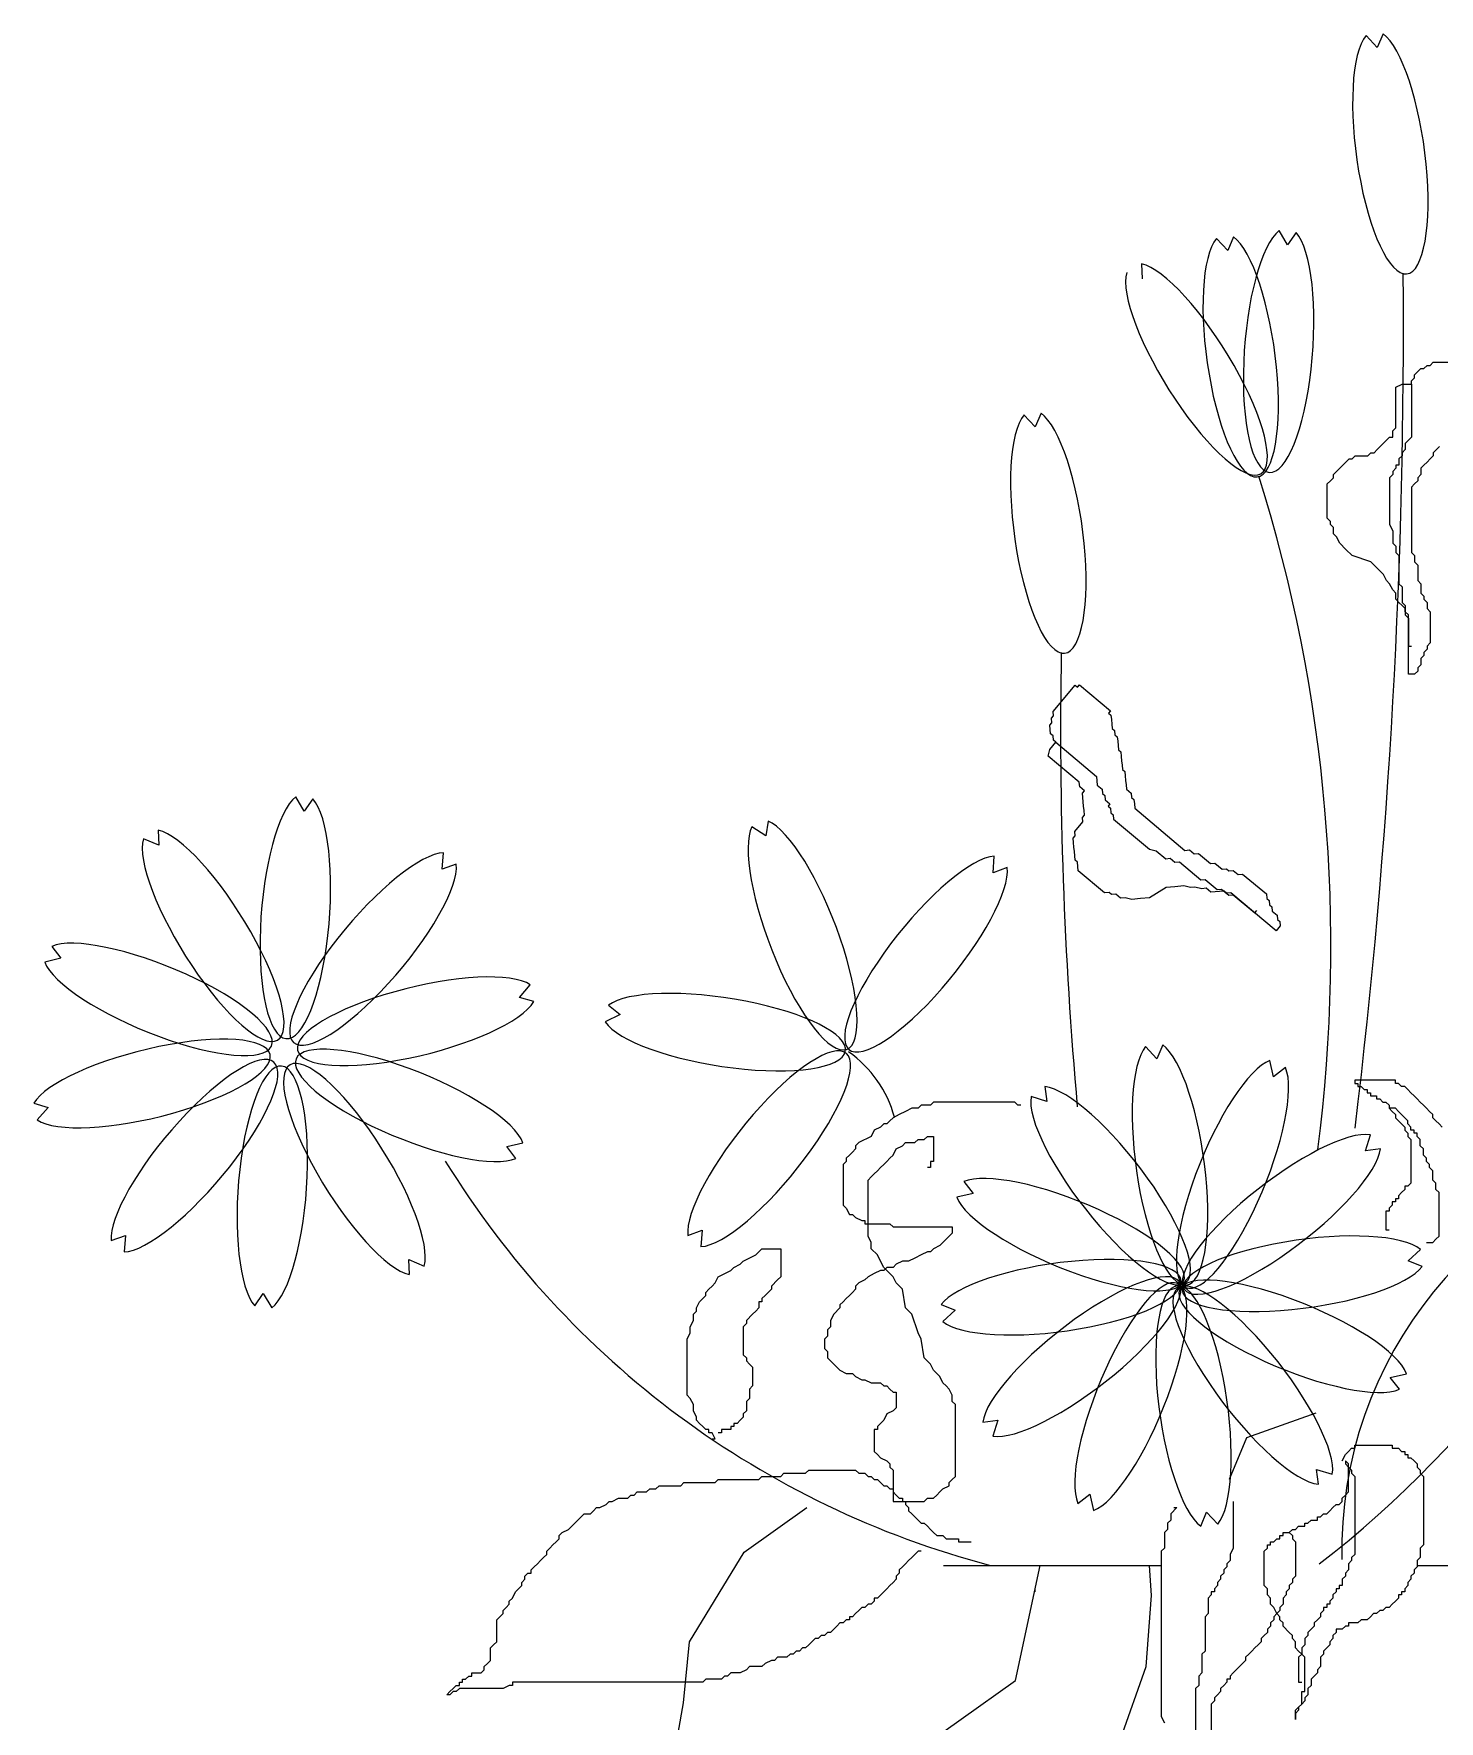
# Model space of a CAD drawing. Header units: millimetres. Extents: x 22565 to 38821, y 15578 to 26720.
# Drawn here: x 30389.3 to 30671.4, y 20104.4 to 20443 of the extents above; entities that cross this region are included whole.
import ezdxf

# ---------------------------------------------------------------- set-up
doc = ezdxf.new("R2010")
doc.units = ezdxf.units.MM

# ---------------------------------------------------------------- blocks, each defined once
blk = doc.blocks.new('A$C55124C77')
for p, q in [((359.62, 699.47), (356.6, 702.72)), ((361.16, 703.19), (359.62, 699.47)), ((335.62, 646.7), (333.34, 650.51)), ((319.57, 645.15), (316.55, 648.4)), ((321.1, 648.87), (319.57, 645.15)), ((337.89, 650.02), (335.62, 646.7)), ((296.53, 641.63), (296.64, 637.6)), ((372.1, 613.62), (372.94, 614.46)), ((372.94, 614.46), (373.77, 614.46)), ((373.77, 614.46), (374.61, 615.29)), ((374.61, 615.29), (383.79, 615.29)), ((368.76, 610.28), (369.6, 611.12)), ((368.76, 609.45), (368.76, 610.28)), ((369.6, 611.95), (370.43, 612.79)), ((369.6, 611.12), (369.6, 611.95)), ((370.43, 612.79), (371.27, 613.62)), ((371.27, 613.62), (372.1, 613.62)), ((364.59, 608.61), (366.26, 609.45)), ((364.59, 597.77), (364.59, 608.61)), ((366.26, 609.45), (368.76, 609.45)), ((368.76, 609.45), (368.76, 595.26)), ((268.07, 597.98), (265.05, 601.23)), ((269.61, 601.7), (268.07, 597.98)), ((363.75, 596.93), (364.59, 597.77)), ((363.75, 595.26), (363.75, 596.93)), ((358.74, 591.09), (359.58, 591.92)), ((359.58, 591.92), (360.41, 592.76)), ((360.41, 592.76), (362.08, 594.43)), ((362.08, 594.43), (362.92, 595.26)), ((362.92, 595.26), (363.75, 595.26)), ((367.09, 591.92), (366.26, 591.09)), ((367.93, 594.43), (367.09, 593.59)), ((367.09, 593.59), (367.09, 591.92)), ((368.76, 595.26), (367.93, 594.43)), ((375.44, 591.92), (374.61, 591.09)), ((376.28, 592.76), (375.44, 591.92)), ((349.56, 586.92), (350.39, 587.75)), ((350.39, 587.75), (351.23, 588.59)), ((351.23, 588.59), (352.06, 589.42)), ((352.06, 589.42), (352.9, 589.42)), ((352.9, 589.42), (353.73, 590.26)), ((353.73, 590.26), (357.07, 590.26)), ((357.07, 590.26), (357.91, 591.09)), ((357.91, 591.09), (358.74, 591.09)), ((364.59, 587.75), (364.59, 586.92)), ((365.42, 587.75), (364.59, 587.75)), ((366.26, 590.26), (365.42, 589.42)), ((365.42, 589.42), (365.42, 587.75)), ((366.26, 591.09), (366.26, 590.26)), ((372.1, 587.75), (371.27, 586.92)), ((372.94, 588.59), (372.1, 587.75)), ((373.77, 589.42), (372.94, 588.59)), ((374.61, 590.26), (373.77, 589.42)), ((374.61, 591.09), (374.61, 590.26)), ((346.21, 582.75), (347.05, 583.58)), ((346.21, 573.57), (346.21, 582.75)), ((347.05, 583.58), (347.88, 584.41)), ((347.88, 585.25), (348.72, 586.08)), ((347.88, 584.41), (347.88, 585.25)), ((348.72, 586.08), (349.56, 586.92)), ((363.75, 585.25), (362.92, 584.41)), ((362.92, 584.41), (362.92, 571.9)), ((364.59, 586.92), (363.75, 586.08)), ((363.75, 586.08), (363.75, 585.25)), ((369.6, 582.75), (368.76, 581.91)), ((370.43, 583.58), (369.6, 582.75)), ((371.27, 585.25), (370.43, 584.41)), ((370.43, 584.41), (370.43, 583.58)), ((371.27, 586.92), (371.27, 585.25)), ((368.76, 581.91), (368.76, 564.39)), ((347.05, 572.73), (346.21, 573.57)), ((347.05, 571.9), (347.05, 572.73)), ((347.88, 571.06), (347.05, 571.9)), ((347.88, 569.39), (347.88, 571.06)), ((348.72, 568.56), (347.88, 569.39)), ((362.92, 571.9), (363.75, 570.23)), ((363.75, 570.23), (363.75, 566.89)), ((349.56, 566.89), (348.72, 568.56)), ((351.23, 565.22), (349.56, 566.89)), ((352.9, 563.55), (351.23, 565.22)), ((363.75, 566.89), (364.59, 566.06)), ((364.59, 566.06), (364.59, 564.39)), ((364.59, 564.39), (365.42, 563.55)), ((368.76, 564.39), (369.6, 563.55)), ((357.91, 561.88), (352.9, 563.55)), ((359.58, 560.21), (357.91, 561.88)), ((361.25, 558.54), (359.58, 560.21)), ((365.42, 563.55), (365.42, 556.04)), ((369.6, 563.55), (369.6, 561.88)), ((369.6, 561.88), (370.43, 561.05)), ((370.43, 561.05), (370.43, 556.88)), ((362.08, 556.88), (361.25, 558.54)), ((362.92, 556.04), (362.08, 556.88)), ((363.75, 554.37), (362.92, 556.04)), ((365.42, 556.04), (366.26, 555.21)), ((370.43, 556.88), (371.27, 556.04)), ((371.27, 556.04), (371.27, 553.54)), ((364.59, 553.54), (363.75, 554.37)), ((364.59, 551.87), (364.59, 553.54)), ((365.42, 551.03), (364.59, 551.87)), ((366.26, 550.2), (365.42, 551.03)), ((366.26, 555.21), (366.26, 551.03)), ((366.26, 551.03), (367.09, 550.2)), ((371.27, 553.54), (372.1, 552.7)), ((372.1, 552.7), (372.1, 551.87)), ((372.1, 551.87), (372.94, 551.03)), ((372.94, 551.03), (372.94, 549.37)), ((367.09, 549.37), (366.26, 550.2)), ((367.09, 550.2), (367.09, 547.7)), ((367.09, 548.53), (367.09, 549.37)), ((367.93, 547.7), (367.09, 548.53)), ((367.09, 547.7), (367.93, 546.86)), ((367.93, 531.84), (367.93, 547.7)), ((367.93, 546.86), (367.93, 539.35)), ((372.94, 549.37), (373.77, 548.53)), ((373.77, 548.53), (373.77, 540.19)), ((367.93, 539.35), (368.76, 539.35)), ((372.94, 538.52), (372.1, 537.68)), ((372.1, 537.68), (372.1, 536.85)), ((373.77, 540.19), (372.94, 539.35)), ((372.94, 539.35), (372.94, 538.52)), ((371.27, 534.34), (370.43, 533.51)), ((370.43, 533.51), (370.43, 532.68)), ((372.1, 536.85), (371.27, 536.01)), ((371.27, 536.01), (371.27, 534.34)), ((272.84, 521.85), (278.73, 528.89)), ((278.73, 528.89), (279.37, 528.36)), ((279.37, 528.36), (279.91, 529)), ((279.91, 529), (288.23, 522.04)), ((369.6, 531.84), (367.93, 531.84)), ((370.43, 532.68), (369.6, 531.84)), ((272.41, 520.03), (272.94, 520.67)), ((272.51, 518.85), (272.41, 520.03)), ((272.94, 520.67), (272.84, 521.85)), ((288.23, 522.04), (287.69, 521.4)), ((287.69, 521.4), (288.33, 520.86)), ((288.33, 520.86), (288.44, 519.69)), ((288.44, 519.69), (288.54, 518.51)), ((271.98, 518.21), (272.51, 518.85)), ((272.08, 517.04), (271.98, 518.21)), ((272.18, 515.86), (272.08, 517.04)), ((272.82, 515.32), (272.18, 515.86)), ((272.93, 514.15), (272.82, 515.32)), ((288.54, 518.51), (288.65, 517.34)), ((288.65, 517.34), (289.29, 516.8)), ((289.29, 516.8), (289.39, 515.62)), ((289.39, 515.62), (290.03, 515.09)), ((290.03, 515.09), (290.14, 513.91)), ((271.53, 509.87), (271.96, 511.69)), ((271.96, 511.69), (273.57, 513.61)), ((273.57, 513.61), (272.93, 514.15)), ((273.57, 513.61), (284.45, 504.51)), ((290.14, 513.91), (290.24, 512.74)), ((290.24, 512.74), (290.35, 511.56)), ((290.35, 511.56), (290.99, 511.03)), ((290.99, 511.03), (291.09, 509.85)), ((279.85, 502.92), (271.53, 509.87)), ((291.09, 509.85), (291.19, 508.67)), ((291.19, 508.67), (291.3, 507.5)), ((291.3, 507.5), (291.4, 506.32)), ((291.4, 506.32), (292.04, 505.79)), ((292.04, 505.79), (292.15, 504.61)), ((279.96, 501.74), (279.85, 502.92)), ((281.24, 500.67), (279.96, 501.74)), ((284.45, 504.51), (284.56, 503.34)), ((284.56, 503.34), (284.66, 502.16)), ((284.66, 502.16), (285.94, 501.09)), ((292.15, 504.61), (292.25, 503.44)), ((292.25, 503.44), (292.36, 502.26)), ((292.36, 502.26), (292.46, 501.08)), ((72.42, 495.18), (70.14, 498.99)), ((74.7, 498.5), (72.42, 495.18)), ((280.7, 500.03), (281.24, 500.67)), ((280.81, 498.85), (280.7, 500.03)), ((281.02, 496.5), (280.81, 498.85)), ((285.94, 501.09), (286.05, 499.92)), ((286.05, 499.92), (286.69, 499.38)), ((286.69, 499.38), (286.79, 498.2)), ((286.79, 498.2), (288.07, 497.13)), ((288.07, 497.13), (287.54, 496.49)), ((292.46, 501.08), (293.74, 500.01)), ((293.74, 500.01), (293.85, 498.84)), ((293.85, 498.84), (294.49, 498.3)), ((294.49, 498.3), (294.59, 497.13)), ((294.59, 497.13), (294.7, 495.95)), ((196.56, 492.53), (195.93, 488.55)), ((278.65, 489.77), (280.8, 492.33)), ((280.69, 493.51), (281.23, 494.15)), ((280.8, 492.33), (280.69, 493.51)), ((281.12, 495.33), (281.02, 496.5)), ((281.23, 494.15), (281.12, 495.33)), ((287.54, 496.49), (288.18, 495.96)), ((288.18, 495.96), (288.28, 494.78)), ((288.28, 494.78), (288.92, 494.25)), ((288.92, 494.25), (289.03, 493.07)), ((289.03, 493.07), (298.63, 485.04)), ((294.7, 495.95), (308.14, 484.71)), ((33.44, 486.09), (29.36, 487.83)), ((33.33, 490.11), (33.44, 486.09)), ((195.93, 488.55), (192.23, 491.02)), ((278.22, 487.95), (278.76, 488.59)), ((278.33, 486.78), (278.22, 487.95)), ((278.76, 488.59), (278.65, 489.77)), ((109.3, 479.63), (109.69, 484.05)), ((256.81, 478.71), (257.1, 483.14)), ((278.43, 485.6), (278.33, 486.78)), ((278.54, 484.43), (278.43, 485.6)), ((278.64, 483.25), (278.54, 484.43)), ((278.75, 482.07), (278.64, 483.25)), ((298.63, 485.04), (300.45, 484.61)), ((300.45, 484.61), (303.01, 482.47)), ((308.14, 484.71), (309.32, 484.82)), ((309.32, 484.82), (310.6, 483.74)), ((310.6, 483.74), (311.77, 483.85)), ((311.77, 483.85), (314.98, 481.17)), ((113.09, 480.98), (109.3, 479.63)), ((260.57, 480.14), (256.81, 478.71)), ((279.39, 481.54), (278.75, 482.07)), ((279.49, 480.36), (279.39, 481.54)), ((279.59, 479.19), (279.49, 480.36)), ((286.64, 473.3), (279.59, 479.19)), ((303.01, 482.47), (304.18, 482.58)), ((304.18, 482.58), (305.46, 481.51)), ((305.46, 481.51), (306.64, 481.61)), ((306.64, 481.61), (312.4, 476.79)), ((314.98, 481.17), (316.15, 481.28)), ((316.15, 481.28), (318.07, 479.67)), ((318.07, 479.67), (319.25, 479.78)), ((319.25, 479.78), (319.89, 479.24)), ((319.89, 479.24), (321.06, 479.35)), ((321.06, 479.35), (322.34, 478.28)), ((303.1, 474.77), (298.6, 472)), ((305.45, 474.99), (303.1, 474.77)), ((307.8, 475.2), (305.45, 474.99)), ((309.62, 474.77), (307.8, 475.2)), ((310.79, 474.87), (309.62, 474.77)), ((312.61, 474.44), (310.79, 474.87)), ((312.4, 476.79), (313.58, 476.9)), ((313.79, 474.55), (312.61, 474.44)), ((313.58, 476.9), (316.78, 474.22)), ((315.07, 473.48), (313.79, 474.55)), ((316.78, 474.22), (317.95, 474.33)), ((317.95, 474.33), (319.88, 472.72)), ((322.34, 478.28), (323.52, 478.38)), ((323.52, 478.38), (329.92, 473.03)), ((287.81, 473.4), (286.64, 473.3)), ((288.45, 472.87), (287.81, 473.4)), ((289.63, 472.97), (288.45, 472.87)), ((290.91, 471.9), (289.63, 472.97)), ((292.09, 472.01), (290.91, 471.9)), ((293.9, 471.58), (292.09, 472.01)), ((296.25, 471.79), (293.9, 471.58)), ((298.6, 472), (296.25, 471.79)), ((316.24, 473.58), (315.07, 473.48)), ((317.42, 473.69), (316.24, 473.58)), ((318.59, 473.79), (317.42, 473.69)), ((319.23, 473.26), (318.59, 473.79)), ((320.41, 473.36), (319.23, 473.26)), ((319.88, 472.72), (321.05, 472.83)), ((332.57, 463.19), (320.41, 473.36)), ((321.05, 472.83), (326.81, 468.01)), ((329.92, 473.03), (330.03, 471.86)), ((330.03, 471.86), (330.67, 471.32)), ((330.67, 471.32), (330.77, 470.14)), ((330.77, 470.14), (331.41, 469.61)), ((331.41, 469.61), (331.52, 468.43)), ((326.81, 468.01), (327.35, 468.65)), ((331.52, 468.43), (332.8, 467.36)), ((332.8, 467.36), (332.9, 466.19)), ((332.9, 466.19), (333.54, 465.65)), ((333.54, 465.65), (333.65, 464.48)), ((333.65, 464.48), (332.57, 463.19)), ((4.8, 459.01), (7.26, 455.82)), ((7.26, 455.82), (2.93, 454.83)), ((130, 445.37), (132.91, 448.72)), ((133.86, 444.23), (130, 445.37)), ((153.83, 443.29), (156.96, 440.75)), ((156.96, 440.75), (152.98, 438.79)), ((300.64, 428.94), (297.61, 432.19)), ((302.17, 432.66), (300.64, 428.94)), ((331.85, 424.13), (330.86, 428.45)), ((335.04, 426.58), (331.85, 424.13)), ((270.67, 421.49), (271.2, 417.5)), ((353.59, 423.2), (353.59, 422.36)), ((364.45, 423.2), (353.59, 423.2)), ((353.59, 422.36), (354.42, 422.36)), ((354.42, 422.36), (354.42, 421.53)), ((354.42, 421.53), (355.26, 421.53)), ((355.26, 421.53), (356.09, 420.69)), ((356.09, 420.69), (356.93, 420.69)), ((356.93, 420.69), (356.93, 419.86)), ((364.45, 422.36), (364.45, 423.2)), ((365.28, 422.36), (364.45, 422.36)), ((366.12, 421.53), (365.28, 422.36)), ((366.95, 421.53), (366.12, 421.53)), ((367.79, 420.69), (366.95, 421.53)), ((368.62, 419.86), (367.79, 420.69)), ((0, 417.08), (3.86, 415.94)), ((3.86, 415.94), (0.94, 412.59)), ((235.01, 415.69), (233.34, 414.85)), ((236.68, 415.69), (235.01, 415.69)), ((237.51, 416.52), (236.68, 415.69)), ((240.02, 416.52), (237.51, 416.52)), ((240.85, 417.36), (240.02, 416.52)), ((262.56, 417.36), (240.85, 417.36)), ((263.4, 416.52), (262.56, 417.36)), ((264.23, 416.52), (263.4, 416.52)), ((271.2, 417.5), (266.96, 418.81)), ((356.93, 419.86), (357.77, 419.86)), ((357.77, 419.86), (357.77, 419.03)), ((357.77, 419.03), (359.44, 419.03)), ((359.44, 419.03), (359.44, 418.19)), ((359.44, 418.19), (360.27, 418.19)), ((360.27, 418.19), (361.11, 417.36)), ((361.11, 417.36), (361.94, 417.36)), ((361.94, 417.36), (362.78, 416.52)), ((362.78, 416.52), (362.78, 415.69)), ((364.45, 415.69), (362.78, 415.69)), ((362.78, 415.69), (363.61, 414.85)), ((365.28, 414.85), (364.45, 415.69)), ((369.46, 419.03), (368.62, 419.86)), ((370.29, 418.19), (369.46, 419.03)), ((371.13, 417.36), (370.29, 418.19)), ((371.96, 416.52), (371.13, 417.36)), ((372.8, 415.69), (371.96, 416.52)), ((373.63, 414.85), (372.8, 415.69)), ((227.49, 411.51), (226.65, 410.68)), ((228.32, 411.51), (227.49, 411.51)), ((229.16, 412.35), (228.32, 411.51)), ((230, 413.18), (229.16, 412.35)), ((231.67, 414.02), (230, 413.18)), ((233.34, 414.85), (231.67, 414.02)), ((363.61, 414.85), (364.45, 414.02)), ((364.45, 414.02), (364.45, 413.18)), ((364.45, 413.18), (365.28, 412.35)), ((366.95, 413.18), (365.28, 414.85)), ((365.28, 412.35), (366.12, 411.51)), ((366.12, 411.51), (366.95, 410.68)), ((367.79, 412.35), (366.95, 413.18)), ((367.79, 411.51), (367.79, 412.35)), ((368.62, 410.68), (367.79, 411.51)), ((374.47, 414.02), (373.63, 414.85)), ((374.47, 413.18), (374.47, 414.02)), ((375.3, 412.35), (374.47, 413.18)), ((376.14, 411.51), (375.3, 412.35)), ((376.97, 410.68), (376.14, 411.51)), ((126.6, 405.49), (130.93, 406.48)), ((220.81, 406.51), (219.97, 405.67)), ((224.15, 408.18), (220.81, 406.51)), ((224.98, 409.85), (224.15, 408.18)), ((226.65, 410.68), (224.98, 409.85)), ((232.5, 405.67), (233.34, 406.51)), ((233.34, 406.51), (235.84, 406.51)), ((235.84, 406.51), (236.68, 407.34)), ((236.68, 407.34), (238.35, 407.34)), ((238.35, 407.34), (239.18, 408.18)), ((239.18, 408.18), (240.85, 408.18)), ((240.85, 408.18), (240.85, 401.5)), ((356.47, 404.35), (357.78, 408.59)), ((366.95, 410.68), (366.95, 409.85)), ((366.95, 409.85), (367.79, 409.01)), ((367.79, 409.01), (367.79, 408.18)), ((367.79, 408.18), (368.62, 407.34)), ((368.62, 409.85), (368.62, 410.68)), ((369.46, 409.85), (368.62, 409.85)), ((368.62, 407.34), (368.62, 395.66)), ((369.46, 409.01), (369.46, 409.85)), ((370.29, 409.01), (369.46, 409.01)), ((370.29, 408.18), (370.29, 409.01)), ((371.13, 407.34), (370.29, 408.18)), ((371.13, 405.67), (371.13, 407.34)), ((129.06, 402.3), (126.6, 405.49)), ((218.3, 403.17), (217.47, 402.34)), ((217.47, 402.34), (217.47, 401.5)), ((219.14, 404), (218.3, 403.17)), ((219.97, 404.84), (219.14, 404)), ((219.97, 405.67), (219.97, 404.84)), ((228.32, 401.5), (229.16, 402.34)), ((229.16, 402.34), (230, 403.17)), ((230, 403.17), (230.83, 404.84)), ((230.83, 404.84), (232.5, 405.67)), ((360.46, 404.88), (356.47, 404.35)), ((371.96, 404.84), (371.13, 405.67)), ((371.96, 403.17), (371.96, 404.84)), ((372.8, 402.34), (371.96, 403.17)), ((372.8, 401.5), (372.8, 402.34)), ((217.47, 401.5), (216.63, 400.67)), ((216.63, 400.67), (216.63, 389.82)), ((223.31, 396.49), (224.15, 397.33)), ((224.15, 397.33), (224.98, 398.16)), ((224.98, 398.16), (225.82, 399)), ((225.82, 399), (226.65, 399.83)), ((226.65, 399.83), (227.49, 400.67)), ((227.49, 400.67), (228.32, 401.5)), ((240.02, 399.83), (239.18, 399.83)), ((240.02, 401.5), (240.02, 399.83)), ((240.85, 401.5), (240.02, 401.5)), ((373.63, 400.67), (372.8, 401.5)), ((373.63, 399.83), (373.63, 400.67)), ((374.47, 399), (373.63, 399.83)), ((374.47, 396.49), (374.47, 399)), ((223.31, 381.47), (223.31, 396.49)), ((251.42, 392.88), (247.1, 391.89)), ((248.97, 396.07), (251.42, 392.88)), ((366.12, 393.16), (365.28, 392.32)), ((366.95, 393.99), (366.12, 393.16)), ((366.95, 394.82), (366.95, 393.99)), ((367.79, 394.82), (366.95, 394.82)), ((368.62, 395.66), (367.79, 394.82)), ((375.3, 395.66), (374.47, 396.49)), ((375.3, 393.99), (375.3, 395.66)), ((376.14, 393.16), (375.3, 393.99)), ((376.14, 381.47), (376.14, 393.16)), ((216.63, 389.82), (217.47, 388.98)), ((217.47, 388.98), (218.3, 387.31)), ((363.61, 389.82), (362.78, 388.98)), ((362.78, 388.98), (362.78, 388.15)), ((363.61, 390.65), (363.61, 389.82)), ((364.45, 390.65), (363.61, 390.65)), ((364.45, 391.49), (364.45, 390.65)), ((365.28, 391.49), (364.45, 391.49)), ((365.28, 392.32), (365.28, 391.49)), ((218.3, 387.31), (219.14, 387.31)), ((219.14, 387.31), (219.97, 386.48)), ((219.97, 386.48), (221.64, 385.65)), ((221.64, 385.65), (222.48, 385.65)), ((222.48, 385.65), (222.48, 384.81)), ((222.48, 384.81), (229.16, 384.81)), ((229.16, 384.81), (230, 383.98)), ((230, 383.98), (245.86, 383.98)), ((245.86, 383.98), (245.86, 382.31)), ((361.94, 388.15), (361.94, 383.14)), ((362.78, 388.15), (361.94, 388.15)), ((20.76, 380.33), (24.56, 381.68)), ((24.56, 381.68), (24.16, 377.26)), ((175.11, 381.67), (178.87, 383.1)), ((178.87, 383.1), (178.58, 378.67)), ((224.15, 379.8), (223.31, 381.47)), ((224.15, 378.13), (224.15, 379.8)), ((243.36, 379.8), (242.52, 378.97)), ((244.19, 380.64), (243.36, 379.8)), ((245.03, 381.47), (244.19, 380.64)), ((245.86, 382.31), (245.03, 381.47)), ((361.94, 383.14), (362.78, 383.14)), ((372.8, 379.8), (374.47, 379.8)), ((374.47, 379.8), (375.3, 380.64)), ((375.3, 380.64), (376.14, 381.47)), ((100.41, 375.22), (104.5, 373.48)), ((100.53, 371.2), (100.41, 375.22)), ((189.08, 373.96), (189.91, 374.8)), ((189.91, 374.8), (193.25, 376.47)), ((193.25, 376.47), (194.09, 377.3)), ((194.09, 377.3), (194.92, 378.13)), ((194.92, 378.13), (199.93, 378.13)), ((199.93, 378.13), (199.93, 370.62)), ((225.82, 376.47), (224.15, 378.13)), ((226.65, 374.8), (225.82, 376.47)), ((227.49, 373.13), (226.65, 374.8)), ((232.5, 374.8), (230.83, 373.96)), ((234.17, 374.8), (232.5, 374.8)), ((235.84, 375.63), (234.17, 374.8)), ((237.51, 376.47), (235.84, 375.63)), ((239.18, 377.3), (237.51, 376.47)), ((240.02, 377.3), (239.18, 377.3)), ((240.85, 378.13), (240.02, 377.3)), ((242.52, 378.97), (240.85, 378.13)), ((367.91, 374.91), (371.16, 377.94)), ((371.63, 373.38), (367.91, 374.91)), ((182.39, 368.96), (183.23, 370.62)), ((183.23, 370.62), (186.57, 372.29)), ((186.57, 372.29), (187.41, 373.13)), ((187.41, 373.13), (189.08, 373.96)), ((199.93, 370.62), (199.1, 369.79)), ((223.31, 370.62), (222.48, 369.79)), ((224.98, 371.46), (223.31, 370.62)), ((226.65, 372.29), (224.98, 371.46)), ((227.49, 372.29), (226.65, 372.29)), ((228.32, 372.29), (227.49, 373.13)), ((228.32, 373.13), (227.49, 372.29)), ((230, 373.13), (228.32, 373.13)), ((230, 370.62), (228.32, 372.29)), ((230.83, 373.96), (230, 373.13)), ((230.83, 368.96), (230, 370.62)), ((59.16, 362.81), (61.44, 366.13)), ((61.44, 366.13), (63.72, 362.32)), ((179.89, 366.45), (180.72, 367.29)), ((179.89, 365.62), (179.89, 366.45)), ((180.72, 367.29), (181.56, 368.12)), ((181.56, 368.12), (182.39, 368.96)), ((196.59, 366.45), (195.76, 365.62)), ((197.43, 367.29), (196.59, 366.45)), ((199.1, 369.79), (197.43, 368.12)), ((197.43, 368.12), (197.43, 367.29)), ((219.14, 366.45), (218.3, 365.62)), ((219.97, 367.29), (219.14, 366.45)), ((220.81, 368.96), (219.97, 368.12)), ((219.97, 368.12), (219.97, 367.29)), ((222.48, 369.79), (220.81, 368.96)), ((232.5, 367.29), (230.83, 368.96)), ((233.34, 362.28), (232.5, 367.29)), ((176.55, 360.61), (177.38, 361.44)), ((177.38, 362.28), (178.22, 363.95)), ((177.38, 361.44), (177.38, 362.28)), ((178.22, 363.95), (179.05, 364.78)), ((179.05, 364.78), (179.89, 365.62)), ((193.25, 361.44), (192.42, 360.61)), ((194.09, 362.28), (193.25, 361.44)), ((194.09, 363.95), (194.09, 362.28)), ((194.92, 363.95), (194.09, 363.95)), ((195.76, 365.62), (194.92, 364.78)), ((194.92, 364.78), (194.92, 363.95)), ((215.8, 362.28), (214.13, 360.61)), ((216.63, 363.95), (215.8, 363.11)), ((215.8, 363.11), (215.8, 362.28)), ((217.47, 364.78), (216.63, 363.95)), ((218.3, 365.62), (217.47, 364.78)), ((235.01, 360.61), (233.34, 362.28)), ((242.89, 363.2), (246.61, 361.67)), ((246.61, 361.67), (243.36, 358.65)), ((175.71, 357.27), (176.55, 358.94)), ((175.71, 355.6), (175.71, 357.27)), ((176.55, 358.94), (176.55, 360.61)), ((190.75, 358.11), (189.91, 357.27)), ((189.91, 357.27), (189.91, 349.76)), ((192.42, 360.61), (190.75, 358.94)), ((190.75, 358.94), (190.75, 358.11)), ((213.29, 357.27), (212.46, 356.44)), ((214.13, 360.61), (213.29, 358.94)), ((213.29, 358.94), (213.29, 357.27)), ((236.68, 355.6), (235.01, 360.61)), ((174.88, 353.93), (175.71, 355.6)), ((174.88, 338.91), (174.88, 353.93)), ((212.46, 354.77), (211.62, 353.93)), ((211.62, 353.93), (211.62, 351.43)), ((212.46, 356.44), (212.46, 354.77)), ((237.51, 353.93), (236.68, 355.6)), ((238.35, 348.93), (237.51, 353.93)), ((189.91, 349.76), (190.75, 348.93)), ((190.75, 348.93), (190.75, 348.09)), ((190.75, 348.09), (191.58, 347.26)), ((211.62, 351.43), (212.46, 350.6)), ((212.46, 350.6), (212.46, 348.93)), ((212.46, 348.93), (213.29, 348.09)), ((213.29, 348.09), (214.13, 347.26)), ((240.02, 347.26), (238.35, 348.93)), ((191.58, 347.26), (192.42, 346.42)), ((192.42, 346.42), (192.42, 341.42)), ((214.13, 347.26), (214.96, 346.42)), ((214.96, 346.42), (215.8, 345.59)), ((215.8, 345.59), (217.47, 344.75)), ((217.47, 344.75), (219.14, 344.75)), ((219.14, 344.75), (219.97, 343.92)), ((219.97, 343.92), (221.64, 343.09)), ((240.85, 345.59), (240.02, 347.26)), ((242.52, 343.92), (240.85, 345.59)), ((243.36, 342.25), (242.52, 343.92)), ((363.09, 343.7), (367.42, 344.69)), ((365.55, 340.51), (363.09, 343.7)), ((175.71, 338.08), (174.88, 338.91)), ((192.42, 341.42), (191.58, 340.58)), ((191.58, 340.58), (191.58, 338.08)), ((221.64, 343.09), (222.48, 343.09)), ((222.48, 343.09), (224.15, 342.25)), ((224.15, 342.25), (226.65, 342.25)), ((226.65, 342.25), (227.49, 341.42)), ((227.49, 341.42), (228.32, 341.42)), ((228.32, 341.42), (229.16, 340.58)), ((229.16, 340.58), (230, 339.75)), ((230, 339.75), (230.83, 339.75)), ((230.83, 339.75), (230.83, 335.58)), ((244.19, 341.42), (243.36, 342.25)), ((245.03, 340.58), (244.19, 341.42)), ((245.86, 338.91), (245.03, 340.58)), ((245.86, 337.24), (245.86, 338.91)), ((176.55, 336.41), (175.71, 338.08)), ((176.55, 334.74), (176.55, 336.41)), ((177.38, 333.07), (176.55, 334.74)), ((190.75, 334.74), (189.91, 333.91)), ((191.58, 338.08), (190.75, 337.24)), ((190.75, 337.24), (190.75, 334.74)), ((230, 334.74), (228.32, 333.91)), ((230.83, 335.58), (230, 334.74)), ((246.7, 336.41), (245.86, 337.24)), ((246.7, 317.22), (246.7, 336.41)), ((324.72, 327.59), (343.21, 334.25)), ((177.38, 332.24), (177.38, 333.07)), ((178.22, 331.4), (177.38, 332.24)), ((179.05, 330.57), (178.22, 331.4)), ((179.89, 329.73), (179.05, 330.57)), ((180.72, 329.73), (179.89, 329.73)), ((180.72, 328.9), (180.72, 329.73)), ((184.06, 329.73), (184.06, 328.9)), ((186.57, 329.73), (184.06, 329.73)), ((186.57, 330.57), (186.57, 329.73)), ((187.41, 330.57), (186.57, 330.57)), ((187.41, 331.4), (187.41, 330.57)), ((188.24, 331.4), (187.41, 331.4)), ((189.08, 332.24), (188.24, 331.4)), ((189.91, 333.07), (189.08, 332.24)), ((189.91, 333.91), (189.91, 333.07)), ((224.98, 329.73), (224.98, 323.89)), ((225.82, 329.73), (224.98, 329.73)), ((226.65, 331.4), (225.82, 330.57)), ((225.82, 330.57), (225.82, 329.73)), ((227.49, 332.24), (226.65, 331.4)), ((228.32, 333.91), (227.49, 332.24)), ((254.06, 331.7), (258.05, 332.23)), ((258.05, 332.23), (256.74, 327.99)), ((181.56, 328.9), (180.72, 328.9)), ((182.39, 327.23), (181.56, 328.9)), ((181.56, 327.23), (182.39, 327.23)), ((184.06, 328.9), (183.23, 328.9)), ((320.06, 316.47), (324.72, 327.59)), ((353.59, 325.56), (363.61, 325.56)), ((353.59, 324.73), (353.59, 325.56)), ((363.61, 325.56), (363.61, 324.73)), ((224.98, 323.89), (225.82, 323.06)), ((225.82, 323.06), (226.65, 322.22)), ((226.65, 322.22), (228.32, 321.39)), ((228.32, 321.39), (229.16, 320.55)), ((229.16, 320.55), (229.16, 319.72)), ((350.25, 321.39), (351.08, 323.06)), ((351.08, 323.06), (351.92, 323.89)), ((351.08, 321.39), (351.08, 320.55)), ((351.92, 320.55), (351.08, 321.39)), ((351.08, 320.55), (351.92, 319.72)), ((351.92, 323.89), (352.75, 324.73)), ((351.92, 313.04), (351.92, 320.55)), ((352.75, 324.73), (353.59, 324.73)), ((363.61, 324.73), (365.28, 324.73)), ((365.28, 324.73), (366.12, 323.89)), ((366.12, 323.89), (366.95, 323.89)), ((366.95, 323.89), (366.95, 323.06)), ((366.95, 323.06), (367.79, 323.06)), ((367.79, 323.06), (367.79, 322.22)), ((367.79, 322.22), (368.62, 322.22)), ((368.62, 322.22), (369.46, 321.39)), ((369.46, 321.39), (370.29, 320.55)), ((370.29, 320.55), (370.29, 319.72)), ((182.39, 315.55), (183.23, 316.38)), ((183.23, 316.38), (194.09, 316.38)), ((194.09, 316.38), (194.92, 317.22)), ((194.92, 317.22), (199.93, 317.22)), ((199.93, 317.22), (200.77, 318.05)), ((200.77, 318.05), (206.61, 318.05)), ((206.61, 318.05), (207.45, 318.89)), ((207.45, 318.89), (219.97, 318.89)), ((219.97, 318.89), (220.81, 318.05)), ((220.81, 318.05), (222.48, 318.05)), ((222.48, 318.05), (223.31, 317.22)), ((223.31, 317.22), (224.15, 317.22)), ((224.15, 317.22), (224.98, 316.38)), ((224.98, 316.38), (225.82, 316.38)), ((225.82, 316.38), (226.65, 315.55)), ((229.16, 319.72), (230, 318.89)), ((230, 318.89), (230, 310.54)), ((245.03, 315.55), (245.86, 316.38)), ((245.86, 316.38), (246.7, 317.22)), ((343.85, 315.09), (343.32, 319.08)), ((343.32, 319.08), (347.56, 317.77)), ((351.92, 319.72), (352.75, 318.89)), ((352.75, 318.89), (352.75, 318.05)), ((352.75, 318.05), (353.59, 317.22)), ((353.59, 317.22), (353.59, 296.35)), ((370.29, 319.72), (371.13, 318.89)), ((371.13, 318.89), (371.13, 318.05)), ((371.13, 318.05), (371.96, 317.22)), ((371.96, 317.22), (371.96, 298.86)), ((159.01, 311.37), (159.85, 312.21)), ((159.85, 312.21), (160.68, 312.21)), ((160.68, 312.21), (161.52, 313.04)), ((161.52, 313.04), (164.02, 313.04)), ((164.02, 313.04), (164.86, 313.88)), ((164.86, 313.88), (166.53, 313.88)), ((166.53, 313.88), (167.36, 314.71)), ((167.36, 314.71), (173.21, 314.71)), ((173.21, 314.71), (174.04, 315.55)), ((174.04, 315.55), (182.39, 315.55)), ((226.65, 315.55), (227.49, 314.71)), ((227.49, 314.71), (228.32, 314.71)), ((228.32, 314.71), (229.16, 313.88)), ((229.16, 313.88), (230, 313.88)), ((230, 313.88), (230, 313.04)), ((230, 313.04), (230.83, 312.21)), ((230.83, 312.21), (231.67, 311.37)), ((240.85, 311.37), (241.69, 312.21)), ((241.69, 312.21), (242.52, 313.04)), ((242.52, 313.04), (243.36, 313.88)), ((243.36, 313.88), (245.03, 314.71)), ((245.03, 314.71), (245.03, 315.55)), ((279.48, 310), (282.67, 312.46)), ((282.67, 312.46), (283.66, 308.13)), ((350.25, 311.37), (351.08, 312.21)), ((351.08, 312.21), (351.92, 313.04)), ((146.49, 306.37), (147.32, 307.2)), ((147.32, 307.2), (148.99, 307.2)), ((148.99, 307.2), (149.83, 308.04)), ((149.83, 308.04), (150.66, 308.87)), ((150.66, 308.87), (151.5, 308.87)), ((151.5, 308.87), (153.17, 309.71)), ((153.17, 309.71), (154, 310.54)), ((154, 310.54), (154.84, 310.54)), ((154.84, 310.54), (156.51, 311.37)), ((156.51, 311.37), (159.01, 311.37)), ((190.17, 296.91), (206.95, 308.85)), ((230, 310.54), (238.35, 310.54)), ((231.67, 311.37), (232.5, 311.37)), ((232.5, 311.37), (232.5, 310.54)), ((232.5, 310.54), (233.34, 310.54)), ((233.34, 310.54), (233.34, 309.71)), ((233.34, 309.71), (234.17, 308.87)), ((234.17, 308.87), (234.17, 308.04)), ((234.17, 308.04), (235.01, 307.2)), ((235.01, 307.2), (235.84, 306.37)), ((238.35, 310.54), (239.18, 311.37)), ((239.18, 311.37), (240.85, 311.37)), ((305.99, 308.87), (304.32, 307.2)), ((304.32, 307.2), (304.32, 305.53)), ((305.15, 308.87), (305.99, 308.87)), ((312.35, 303.92), (313.88, 307.64)), ((313.88, 307.64), (316.9, 304.39)), ((321.02, 310.54), (321.02, 298.02)), ((344.4, 306.37), (345.24, 307.2)), ((345.24, 307.2), (346.07, 307.2)), ((346.07, 307.2), (346.91, 308.04)), ((346.91, 308.04), (347.74, 308.87)), ((347.74, 308.87), (348.58, 309.71)), ((348.58, 309.71), (349.41, 309.71)), ((349.41, 309.71), (350.25, 310.54)), ((350.25, 310.54), (350.25, 311.37)), ((141.47, 302.2), (143.14, 303.03)), ((143.14, 303.03), (143.98, 303.86)), ((143.98, 303.86), (144.82, 304.7)), ((144.82, 304.7), (145.65, 305.53)), ((145.65, 305.53), (146.49, 306.37)), ((235.84, 306.37), (236.68, 305.53)), ((236.68, 305.53), (237.51, 304.7)), ((237.51, 304.7), (238.35, 304.7)), ((238.35, 304.7), (239.18, 303.86)), ((239.18, 303.86), (240.02, 303.03)), ((240.02, 303.03), (240.85, 302.2)), ((303.48, 303.03), (302.65, 302.2)), ((304.32, 305.53), (303.48, 304.7)), ((303.48, 304.7), (303.48, 303.03)), ((336.05, 302.2), (336.89, 303.03)), ((336.89, 303.03), (337.72, 303.03)), ((337.72, 303.03), (338.56, 303.86)), ((338.56, 303.86), (340.23, 303.86)), ((340.23, 304.7), (341.06, 304.7)), ((340.23, 303.86), (340.23, 304.7)), ((341.06, 304.7), (341.9, 305.53)), ((341.9, 305.53), (343.57, 305.53)), ((343.57, 306.37), (344.4, 306.37)), ((343.57, 305.53), (343.57, 306.37)), ((137.3, 297.19), (138.13, 298.02)), ((138.13, 298.02), (138.97, 298.86)), ((138.97, 298.86), (139.8, 299.69)), ((139.8, 299.69), (140.64, 300.53)), ((140.64, 301.36), (141.47, 302.2)), ((140.64, 300.53), (140.64, 301.36)), ((240.85, 302.2), (241.69, 301.36)), ((241.69, 301.36), (243.36, 301.36)), ((243.36, 301.36), (244.19, 300.53)), ((244.19, 300.53), (247.53, 300.53)), ((247.53, 300.53), (247.53, 299.69)), ((247.53, 299.69), (250.87, 299.69)), ((302.65, 298.02), (301.81, 297.19)), ((302.65, 302.2), (302.65, 298.02)), ((321.02, 298.02), (320.19, 296.35)), ((329.37, 297.19), (330.21, 298.02)), ((330.21, 298.86), (331.04, 298.86)), ((330.21, 298.02), (330.21, 298.86)), ((331.04, 299.69), (331.88, 299.69)), ((331.04, 298.86), (331.04, 299.69)), ((331.88, 299.69), (332.71, 300.53)), ((332.71, 300.53), (333.55, 300.53)), ((333.55, 301.36), (334.38, 301.36)), ((333.55, 300.53), (333.55, 301.36)), ((334.38, 302.2), (336.05, 302.2)), ((334.38, 301.36), (334.38, 302.2)), ((335.22, 302.2), (336.05, 302.2)), ((336.05, 302.2), (336.89, 301.36)), ((336.89, 301.36), (336.89, 300.53)), ((336.89, 300.53), (337.72, 299.69)), ((337.72, 299.69), (337.72, 290.51)), ((371.96, 298.86), (371.13, 298.02)), ((371.13, 298.02), (371.13, 295.52)), ((133.96, 293.02), (134.79, 293.85)), ((134.79, 293.85), (135.63, 294.69)), ((135.63, 294.69), (136.46, 295.52)), ((136.46, 295.52), (137.3, 296.35)), ((137.3, 296.35), (137.3, 297.19)), ((175.55, 272.95), (190.17, 296.91)), ((233.34, 293.85), (232.5, 293.02)), ((234.17, 294.69), (233.34, 293.85)), ((235.01, 295.52), (234.17, 294.69)), ((235.84, 296.35), (235.01, 295.52)), ((236.68, 297.19), (235.84, 296.35)), ((237.51, 297.19), (236.68, 297.19)), ((301.81, 297.19), (301.81, 252.96)), ((320.19, 294.69), (319.35, 293.85)), ((319.35, 293.85), (319.35, 293.02)), ((320.19, 296.35), (320.19, 294.69)), ((329.37, 288.01), (329.37, 297.19)), ((352.75, 294.69), (351.92, 293.85)), ((351.92, 293.85), (351.92, 292.18)), ((353.59, 296.35), (352.75, 295.52)), ((352.75, 295.52), (352.75, 294.69)), ((371.13, 295.52), (370.29, 294.69)), ((370.29, 294.69), (370.29, 293.02)), ((130.62, 288.84), (131.45, 289.68)), ((131.45, 290.51), (132.29, 291.35)), ((131.45, 289.68), (131.45, 290.51)), ((132.29, 291.35), (133.12, 291.35)), ((133.12, 292.18), (133.96, 293.02)), ((133.12, 291.35), (133.12, 292.18)), ((230.83, 289.68), (230, 288.84)), ((231.67, 291.35), (230.83, 290.51)), ((230.83, 290.51), (230.83, 289.68)), ((232.5, 293.02), (231.67, 292.18)), ((231.67, 292.18), (231.67, 291.35)), ((243.49, 293.38), (301.81, 293.38)), ((262.82, 262.6), (269.42, 293.38)), ((299.16, 285.33), (298.62, 293.38)), ((317.68, 289.68), (316.85, 288.84)), ((318.52, 291.35), (317.68, 290.51)), ((317.68, 290.51), (317.68, 289.68)), ((319.35, 293.02), (318.52, 292.18)), ((318.52, 292.18), (318.52, 291.35)), ((337.72, 290.51), (336.89, 289.68)), ((336.89, 289.68), (336.89, 288.84)), ((351.08, 290.51), (350.25, 289.68)), ((350.25, 289.68), (350.25, 288.01)), ((351.92, 292.18), (351.08, 291.35)), ((351.08, 291.35), (351.08, 290.51)), ((368.62, 289.68), (367.79, 288.84)), ((369.46, 291.35), (368.62, 290.51)), ((368.62, 290.51), (368.62, 289.68)), ((370.29, 293.02), (369.46, 292.18)), ((369.46, 292.18), (369.46, 291.35)), ((370.29, 293.38), (407.22, 293.38)), ((127.28, 283.84), (128.11, 284.67)), ((128.11, 284.67), (128.95, 286.34)), ((128.95, 286.34), (129.78, 287.17)), ((129.78, 287.17), (130.62, 288.01)), ((130.62, 288.01), (130.62, 288.84)), ((224.98, 284.67), (224.98, 283.84)), ((225.82, 284.67), (224.98, 284.67)), ((227.49, 286.34), (225.82, 284.67)), ((228.32, 287.17), (227.49, 286.34)), ((229.16, 288.01), (228.32, 287.17)), ((230, 288.84), (229.16, 288.01)), ((268.04, 286.37), (268.04, 286.98)), ((297.73, 266.31), (299.16, 285.33)), ((315.18, 285.51), (314.34, 284.67)), ((314.34, 284.67), (314.34, 280.5)), ((315.18, 286.34), (315.18, 285.51)), ((316.01, 286.34), (315.18, 286.34)), ((316.85, 288.01), (316.01, 287.17)), ((316.01, 287.17), (316.01, 286.34)), ((316.85, 288.84), (316.85, 288.01)), ((330.21, 287.17), (329.37, 288.01)), ((330.21, 285.51), (330.21, 287.17)), ((331.04, 284.67), (330.21, 285.51)), ((331.04, 283), (331.04, 284.67)), ((335.22, 285.51), (334.38, 284.67)), ((334.38, 284.67), (334.38, 283)), ((336.05, 287.17), (335.22, 286.34)), ((335.22, 286.34), (335.22, 285.51)), ((336.89, 288.84), (336.05, 288.01)), ((336.05, 288.01), (336.05, 287.17)), ((347.74, 284.67), (346.91, 283.84)), ((348.58, 286.34), (347.74, 285.51)), ((347.74, 285.51), (347.74, 284.67)), ((348.58, 287.17), (348.58, 286.34)), ((349.41, 287.17), (348.58, 287.17)), ((349.41, 288.01), (349.41, 287.17)), ((350.25, 288.01), (349.41, 288.01)), ((365.28, 284.67), (364.45, 283.84)), ((365.28, 285.51), (365.28, 284.67)), ((366.12, 285.51), (365.28, 285.51)), ((366.12, 286.34), (366.12, 285.51)), ((366.95, 286.34), (366.12, 286.34)), ((367.79, 288.01), (366.95, 287.17)), ((366.95, 287.17), (366.95, 286.34)), ((367.79, 288.84), (367.79, 288.01)), ((124.77, 279.66), (125.61, 280.5)), ((125.61, 281.33), (126.44, 282.17)), ((125.61, 280.5), (125.61, 281.33)), ((126.44, 282.17), (127.28, 283)), ((127.28, 283), (127.28, 283.84)), ((219.97, 280.5), (219.14, 279.66)), ((220.81, 281.33), (219.97, 280.5)), ((221.64, 282.17), (220.81, 281.33)), ((222.48, 282.17), (221.64, 282.17)), ((223.31, 283), (222.48, 282.17)), ((224.15, 283), (223.31, 283)), ((224.98, 283.84), (224.15, 283)), ((314.34, 280.5), (313.5, 279.66)), ((331.88, 282.17), (331.04, 283)), ((332.71, 280.5), (331.88, 282.17)), ((332.71, 280.5), (331.88, 279.66)), ((333.55, 281.33), (332.71, 280.5)), ((333.55, 279.66), (332.71, 280.5)), ((334.38, 283), (333.55, 282.17)), ((333.55, 282.17), (333.55, 281.33)), ((345.24, 281.33), (344.4, 280.5)), ((344.4, 280.5), (344.4, 279.66)), ((345.24, 282.17), (345.24, 281.33)), ((346.07, 282.17), (345.24, 282.17)), ((346.07, 283), (346.07, 282.17)), ((346.91, 283), (346.07, 283)), ((346.91, 283.84), (346.91, 283)), ((358.6, 280.5), (357.77, 279.66)), ((359.44, 280.5), (358.6, 280.5)), ((360.27, 281.33), (359.44, 280.5)), ((361.11, 281.33), (360.27, 281.33)), ((361.94, 282.17), (361.11, 281.33)), ((362.78, 282.17), (361.94, 282.17)), ((363.61, 283), (362.78, 282.17)), ((364.45, 283.84), (363.61, 283)), ((123.94, 278.83), (124.77, 279.66)), ((123.94, 272.99), (123.94, 278.83)), ((212.46, 275.49), (211.62, 274.66)), ((213.29, 275.49), (212.46, 275.49)), ((214.13, 276.33), (213.29, 275.49)), ((214.96, 277.16), (214.13, 276.33)), ((215.8, 278), (214.96, 277.16)), ((216.63, 278), (215.8, 278)), ((217.47, 278.83), (216.63, 278)), ((218.3, 278.83), (217.47, 278.83)), ((218.3, 279.66), (218.3, 278.83)), ((219.14, 279.66), (218.3, 279.66)), ((313.5, 279.66), (313.5, 270.48)), ((330.21, 275.49), (329.37, 274.66)), ((331.04, 277.16), (330.21, 276.33)), ((330.21, 276.33), (330.21, 275.49)), ((331.88, 278.83), (331.04, 278)), ((331.04, 278), (331.04, 277.16)), ((331.88, 279.66), (331.88, 278.83)), ((333.55, 278.83), (333.55, 279.66)), ((334.38, 278), (333.55, 278.83)), ((334.38, 277.16), (334.38, 278)), ((336.05, 275.49), (334.38, 277.16)), ((336.89, 274.66), (336.05, 275.49)), ((342.73, 277.16), (341.06, 275.49)), ((341.06, 275.49), (341.06, 274.66)), ((343.57, 278.83), (342.73, 278)), ((342.73, 278), (342.73, 277.16)), ((344.4, 279.66), (343.57, 278.83)), ((348.58, 275.49), (347.74, 274.66)), ((348.58, 276.33), (348.58, 275.49)), ((350.25, 276.33), (348.58, 276.33)), ((351.08, 277.16), (350.25, 276.33)), ((351.92, 277.16), (351.08, 277.16)), ((351.92, 278), (351.92, 277.16)), ((354.42, 278), (351.92, 278)), ((355.26, 278.83), (354.42, 278)), ((356.93, 278.83), (355.26, 278.83)), ((357.77, 279.66), (356.93, 278.83)), ((122.27, 271.32), (123.1, 272.15)), ((122.27, 267.98), (122.27, 271.32)), ((123.1, 272.15), (123.94, 272.99)), ((173.95, 256.62), (175.55, 272.95)), ((205.78, 271.32), (204.94, 270.48)), ((206.61, 271.32), (205.78, 271.32)), ((207.45, 272.15), (206.61, 271.32)), ((208.28, 272.99), (207.45, 272.15)), ((209.12, 273.82), (208.28, 272.99)), ((209.95, 273.82), (209.12, 273.82)), ((210.79, 274.66), (209.95, 273.82)), ((211.62, 274.66), (210.79, 274.66)), ((326.87, 271.32), (326.03, 270.48)), ((327.7, 272.15), (326.87, 271.32)), ((328.54, 272.99), (327.7, 272.15)), ((329.37, 274.66), (328.54, 273.82)), ((328.54, 273.82), (328.54, 272.99)), ((336.89, 273.82), (336.89, 274.66)), ((337.72, 272.99), (336.89, 273.82)), ((337.72, 271.32), (337.72, 272.99)), ((338.56, 270.48), (337.72, 271.32)), ((340.23, 272.15), (339.39, 271.32)), ((339.39, 271.32), (339.39, 269.65)), ((341.06, 274.66), (340.23, 273.82)), ((340.23, 273.82), (340.23, 272.15)), ((346.07, 271.32), (345.24, 270.48)), ((346.91, 272.15), (346.07, 271.32)), ((347.74, 273.82), (346.91, 272.99)), ((346.91, 272.99), (346.91, 272.15)), ((347.74, 274.66), (347.74, 273.82)), ((120.6, 266.31), (121.43, 267.15)), ((121.43, 267.15), (122.27, 267.98)), ((195.76, 267.15), (194.92, 266.31)), ((197.43, 267.98), (195.76, 267.15)), ((198.26, 267.98), (197.43, 267.98)), ((199.1, 268.82), (198.26, 267.98)), ((201.6, 268.82), (199.1, 268.82)), ((202.44, 269.65), (201.6, 268.82)), ((203.27, 269.65), (202.44, 269.65)), ((204.11, 270.48), (203.27, 269.65)), ((204.94, 270.48), (204.11, 270.48)), ((313.5, 270.48), (312.67, 269.65)), ((312.67, 269.65), (312.67, 264.64)), ((323.53, 267.15), (322.69, 266.31)), ((324.36, 267.98), (323.53, 267.15)), ((325.2, 269.65), (324.36, 268.82)), ((324.36, 268.82), (324.36, 267.98)), ((326.03, 270.48), (325.2, 269.65)), ((339.39, 269.65), (338.56, 270.48)), ((339.39, 269.65), (338.56, 268.82)), ((338.56, 268.82), (338.56, 262.14)), ((340.23, 268.82), (339.39, 269.65)), ((340.23, 259.64), (340.23, 268.82)), ((345.24, 269.65), (344.4, 268.82)), ((344.4, 268.82), (344.4, 266.31)), ((345.24, 270.48), (345.24, 269.65)), ((113.92, 262.14), (114.75, 262.14)), ((113.92, 261.31), (113.92, 262.14)), ((114.75, 262.97), (115.59, 262.97)), ((114.75, 262.14), (114.75, 262.97)), ((115.59, 262.97), (116.42, 263.81)), ((116.42, 263.81), (117.26, 263.81)), ((117.26, 264.64), (119.76, 264.64)), ((117.26, 263.81), (117.26, 264.64)), ((119.76, 264.64), (120.6, 265.48)), ((120.6, 265.48), (120.6, 266.31)), ((128.11, 262.14), (128.11, 261.31)), ((179.05, 262.14), (128.11, 262.14)), ((179.89, 262.97), (179.05, 262.14)), ((184.06, 262.97), (179.89, 262.97)), ((184.9, 263.81), (184.06, 262.97)), ((185.73, 263.81), (184.9, 263.81)), ((186.57, 264.64), (185.73, 263.81)), ((189.08, 264.64), (186.57, 264.64)), ((190.75, 265.48), (189.08, 264.64)), ((191.58, 266.31), (190.75, 265.48)), ((194.92, 266.31), (191.58, 266.31)), ((222.8, 234.23), (262.82, 262.6)), ((290.92, 246.93), (297.73, 266.31)), ((312.67, 264.64), (311.83, 263.81)), ((311.83, 263.81), (311.83, 261.31)), ((319.35, 262.14), (318.52, 261.31)), ((319.35, 262.97), (319.35, 262.14)), ((320.19, 262.97), (319.35, 262.97)), ((321.02, 264.64), (320.19, 263.81)), ((320.19, 263.81), (320.19, 262.97)), ((321.86, 265.48), (321.02, 264.64)), ((322.69, 266.31), (321.86, 265.48)), ((338.56, 262.14), (339.39, 262.14)), ((342.73, 263.81), (341.9, 262.97)), ((341.9, 262.97), (341.9, 261.31)), ((343.57, 264.64), (342.73, 263.81)), ((344.4, 266.31), (343.57, 265.48)), ((343.57, 265.48), (343.57, 264.64)), ((110.58, 258.8), (111.41, 259.64)), ((111.41, 258.8), (110.58, 258.8)), ((111.41, 259.64), (112.25, 260.47)), ((112.25, 259.64), (111.41, 258.8)), ((112.25, 260.47), (113.08, 261.31)), ((113.08, 259.64), (112.25, 259.64)), ((113.08, 261.31), (113.92, 261.31)), ((113.92, 260.47), (113.08, 259.64)), ((125.61, 260.47), (113.92, 260.47)), ((127.28, 261.31), (125.61, 260.47)), ((128.11, 261.31), (127.28, 261.31)), ((311.83, 261.31), (311, 260.47)), ((311, 260.47), (311, 248.79)), ((316.85, 258.8), (316.01, 257.97)), ((316.01, 257.97), (316.01, 257.13)), ((317.68, 259.64), (316.85, 258.8)), ((318.52, 261.31), (317.68, 260.47)), ((317.68, 260.47), (317.68, 259.64)), ((339.39, 259.64), (340.23, 259.64)), ((339.39, 256.3), (339.39, 259.64)), ((341.06, 258.8), (340.23, 257.97)), ((340.23, 257.97), (340.23, 257.13)), ((341.9, 261.31), (341.06, 260.47)), ((341.06, 260.47), (341.06, 258.8)), ((171, 240.2), (173.95, 256.62)), ((301.81, 252.96), (302.65, 251.29)), ((316.01, 257.13), (315.18, 256.3)), ((315.18, 256.3), (315.18, 231.26)), ((337.72, 254.63), (338.56, 255.46)), ((337.72, 252.13), (337.72, 254.63)), ((338.56, 254.63), (337.72, 253.79)), ((337.72, 253.79), (337.72, 252.13)), ((338.56, 255.46), (339.39, 256.3)), ((339.39, 256.3), (338.56, 255.46)), ((338.56, 255.46), (338.56, 254.63)), ((340.23, 257.13), (339.39, 256.3))]:
    blk.add_line(p, q)
for centre, radius, start, end in [((-1416.19, 624.73), 1782.81, 353.09482, 0.46156), ((-73.22, 458.99), 420.42, 352.5769, 17.409), ((1405.16, 516.7), 1130.33, 178.94007, 185.10556), ((200.26, 405.17), 31.2, 15.1657, 55.1415), ((167.77, 521.69), 288.13, 307.727, 340.0518), ((459.62, 297.51), 109.51, 100.4105, 181.3141), ((318.19, 529.65), 244.29, 211.6173, 255.2747)]:
    blk.add_arc(centre, radius, start, end)
for centre, major_axis in [((363.11, 671.45), (-4.45, 32.52)), ((333.2, 618.57), (2.41, 32.74)), ((323.06, 617.14), (-4.45, 32.52)), ((311.22, 613.43), (-17.3, 27.9)), ((271.56, 569.97), (-4.45, 32.52)), ((70.01, 467.06), (2.41, 32.74)), ((205.79, 462.1), (-11.84, 30.62)), ((48.02, 461.91), (-17.3, 27.9)), ((90.82, 458.3), (21.19, 25.07)), ((238.83, 456.94), (20.59, 25.56)), ((33.26, 444.83), (-30.39, 12.41)), ((102.5, 438.98), (31.88, 7.83)), ((184.8, 436.07), (-32.44, 5.05)), ((31.36, 422.33), (-31.88, -7.83)), ((43.04, 403.01), (-21.19, -25.07)), ((85.83, 399.4), (17.3, -27.9)), ((100.6, 416.48), (30.39, -12.41)), ((196.85, 404.87), (-20.59, -25.56)), ((304.12, 400.93), (-4.45, 32.52)), ((63.85, 394.25), (-2.41, -32.74)), ((320.86, 398.12), (12.41, 30.39)), ((288.23, 394.98), (-20.12, 25.94)), ((333.95, 387.32), (25.94, 20.12)), ((277.43, 381.89), (-30.39, 12.41)), ((339.89, 371.43), (32.52, 4.45)), ((274.62, 365.15), (-32.52, -4.45)), ((280.56, 349.26), (-25.94, -20.12)), ((293.66, 338.46), (-12.41, -30.39)), ((326.29, 341.6), (20.12, -25.94)), ((337.09, 354.69), (30.39, -12.41)), ((310.4, 335.66), (4.45, -32.52))]:
    blk.add_ellipse(centre, major_axis=major_axis, ratio=0.278945, start_param=0.243418, end_param=6.021151)

msp = doc.modelspace()

# ---------------------------------------------------------------- block references
at = {"xscale": 0.75, "yscale": 0.75, "zscale": 0.75}
msp.add_blockref('A$C55124C77', (30389.28, 19915.64), dxfattribs=at)

doc.saveas('drawing.dxf')
